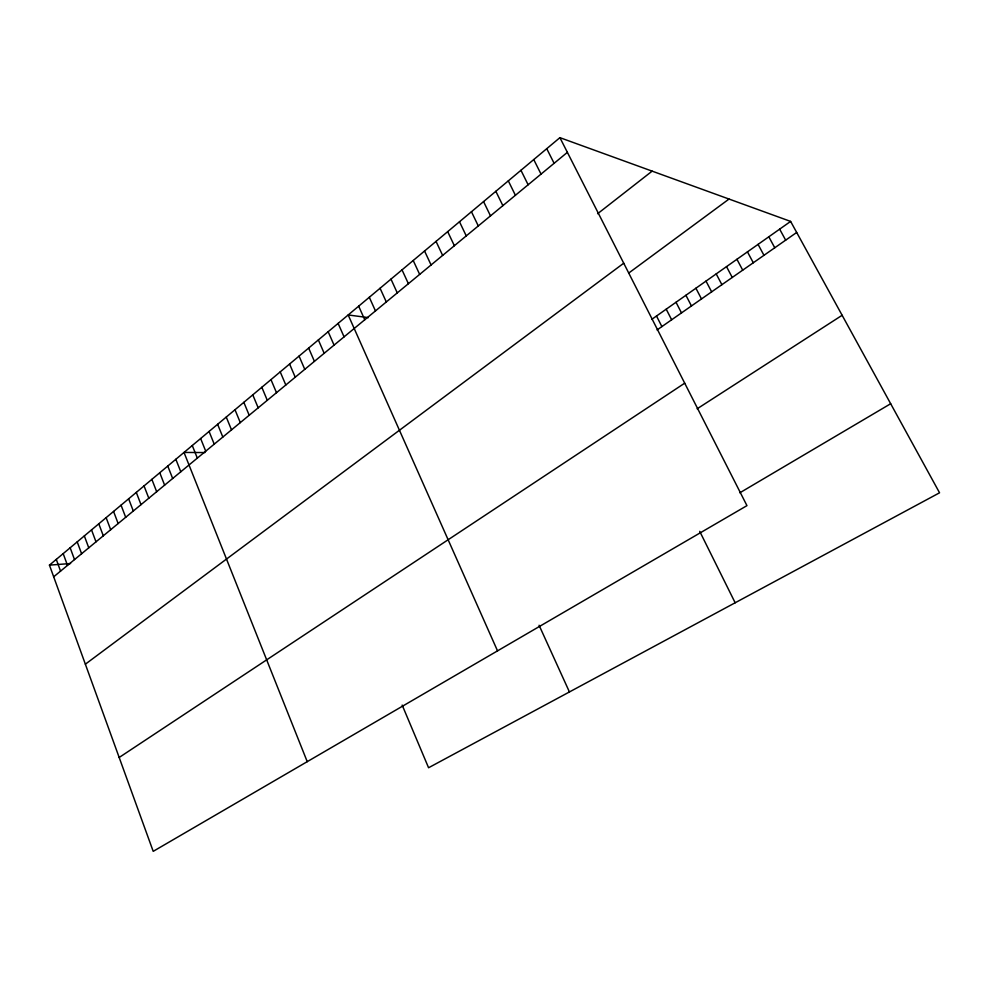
<?xml version="1.0" encoding="UTF-8"?>
<svg xmlns="http://www.w3.org/2000/svg" width="989" height="989" viewBox="0 0 989 989"><rect width="100%" height="100%" fill="white"/><g stroke="black" fill="none" stroke-linecap="round" stroke-linejoin="round"><path stroke-width="1.48" d="M559.91 137.656L746.955 505.639L153.208 851.344L49.45 565.127L559.91 137.656L790.619 221.412L939.55 492.794L428.571 767.748L402.164 705.083M53.678 576.81L567.377 152.343M597.616 213.723L652.147 171.134M85.363 664.188L623.725 263.21M628.88 272.939L729.029 199.049M651.702 319.41L790.619 221.412M657.067 329.955L796.689 232.464M119.175 757.475L684.709 383.176M697.134 408.803L842.134 315.281M739.821 492.806L890.669 403.735M49.45 565.127L70.578 563.532M204.97 452.554L184.016 452.443L307.233 761.666M368.365 317.617L348.177 314.959L497.529 650.861M779.653 229.139L785.662 240.154M768.812 236.791L774.758 247.769M758.069 244.37L763.965 255.31M747.449 251.861L753.284 262.765M736.929 259.291L742.714 270.145M726.519 266.634L732.256 277.452M716.209 273.904L721.896 284.684M706.01 281.099L711.647 291.842M695.91 288.219L701.498 298.938M685.921 295.278L691.447 305.947M676.019 302.263L681.495 312.895M666.215 309.174L671.642 319.768M656.511 316.023L661.888 326.58M546.732 148.684L554.112 163.309M533.751 159.563L541.032 174.113M520.943 170.281L528.126 184.77M699.718 531.353L735.161 602.783M508.309 180.863L515.417 195.29M495.848 191.297L502.869 205.65M483.559 201.583L490.495 215.874M471.444 211.733L478.293 225.962M459.489 221.746L466.252 235.914M447.683 231.636L454.371 245.729M436.038 241.378L442.639 255.409M424.553 251.008L431.08 264.965M413.217 260.503L419.657 274.398M402.029 269.873L408.395 283.707M390.976 279.121L397.269 292.905M539.079 625.258L569.429 691.954M380.073 288.256L386.303 301.966M369.305 297.269L375.461 310.929M358.673 306.17L364.756 319.768M338.114 323.391L344.073 336.866M328.175 331.711L334.059 345.124M318.359 339.932L324.182 353.296M308.655 348.066L314.415 361.368M299.061 356.089L304.76 369.342M289.592 364.026L295.229 377.217M280.221 371.876L285.809 385.005M270.974 379.628L276.5 392.695M261.825 387.28L267.29 400.31M252.776 394.858L258.191 407.827M243.838 402.338L249.191 415.256M234.999 409.743L240.302 422.6M226.258 417.061L231.513 429.869M217.617 424.293L222.822 437.051M209.075 431.451L214.23 444.148M200.631 438.523L205.724 451.169M192.274 445.52L197.33 458.117M175.844 459.279L180.789 471.778M167.759 466.054L172.667 478.491M159.773 472.742L164.619 485.142M151.861 479.368L156.67 491.706M144.035 485.92L148.795 498.209M136.297 492.411L141.007 504.65M128.632 498.815L133.305 511.016M121.054 505.169L125.69 517.309M113.562 511.449L118.148 523.54M106.132 517.655L110.681 529.708M98.789 523.811L103.301 535.803M91.532 529.894L95.995 541.848M84.337 535.914L88.763 547.819M77.216 541.885L81.593 553.741M70.17 547.782L74.509 559.589M63.197 553.63L67.499 565.387M56.286 559.403L60.552 571.123"/></g></svg>
